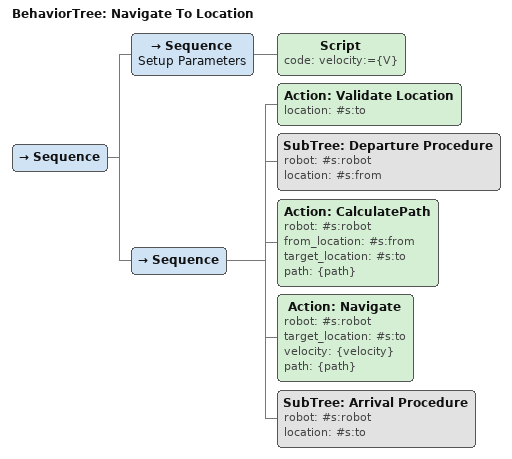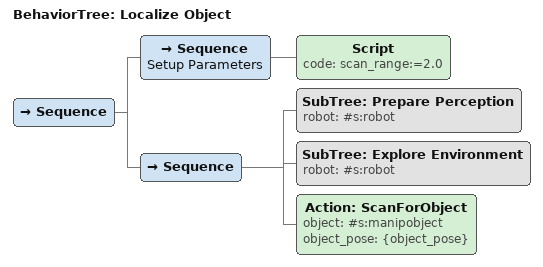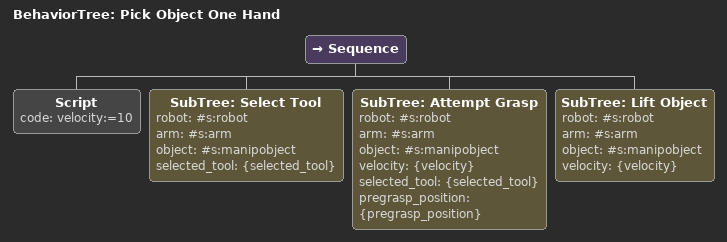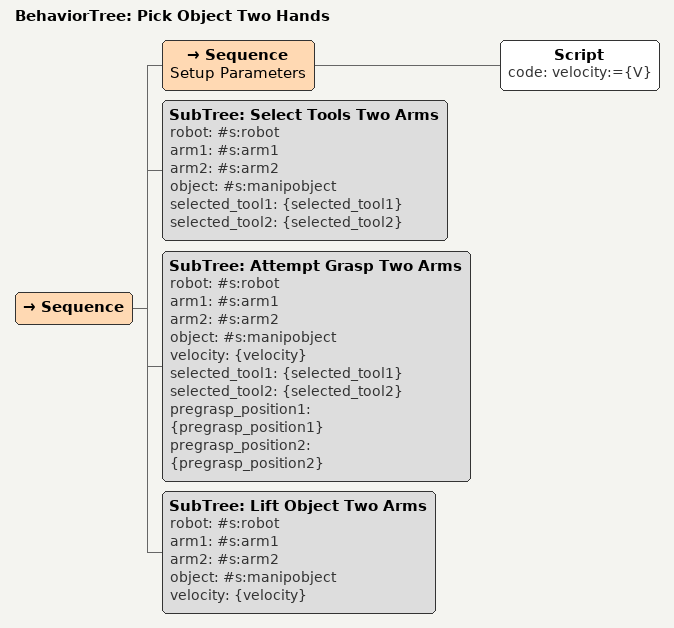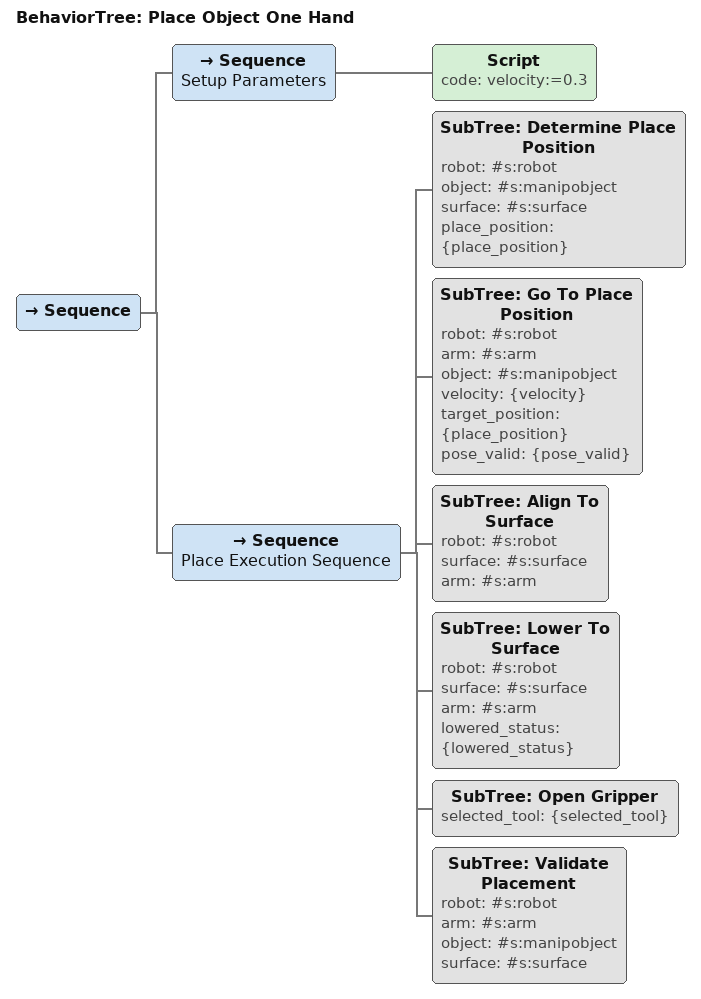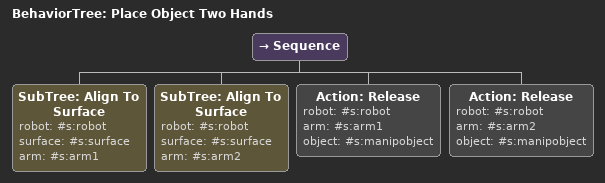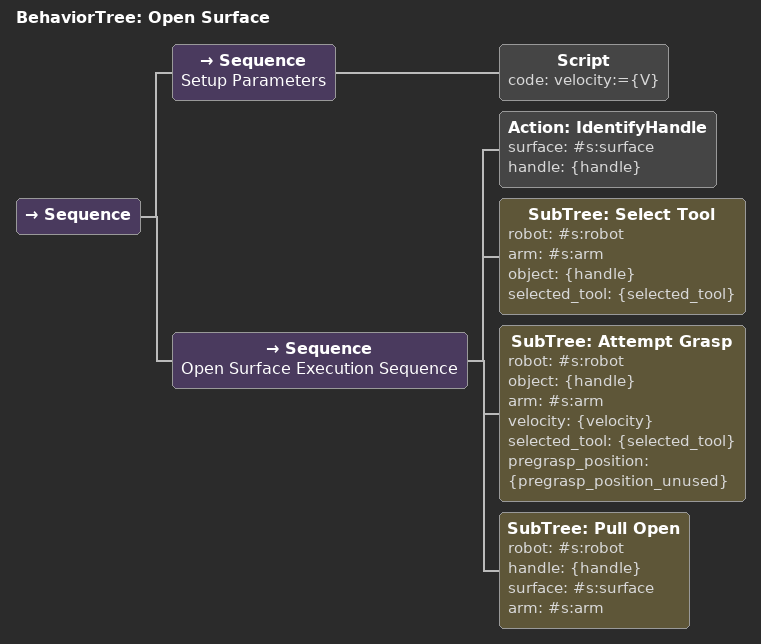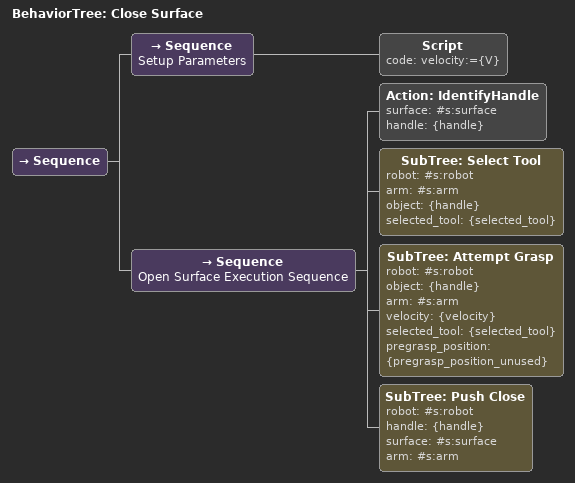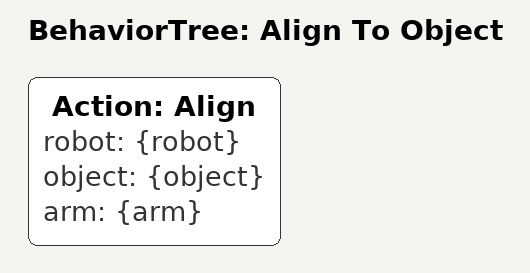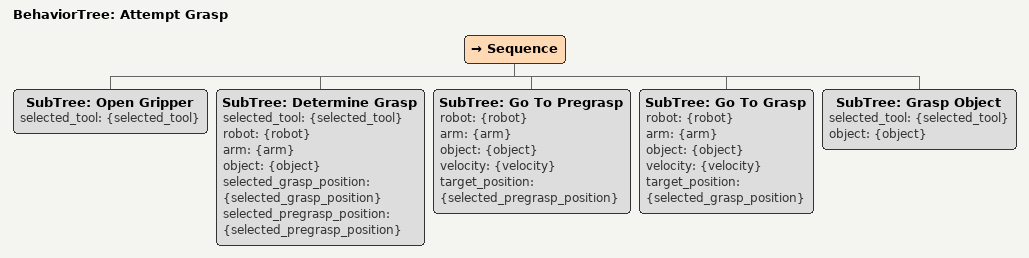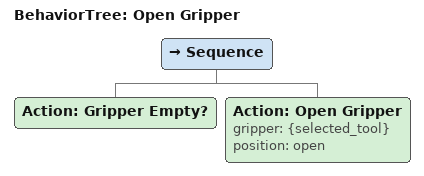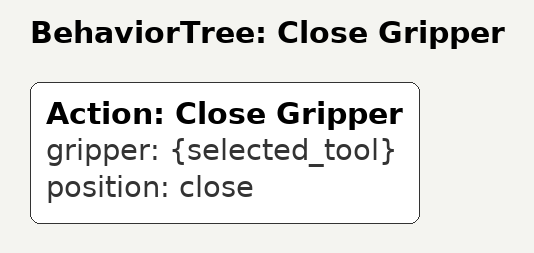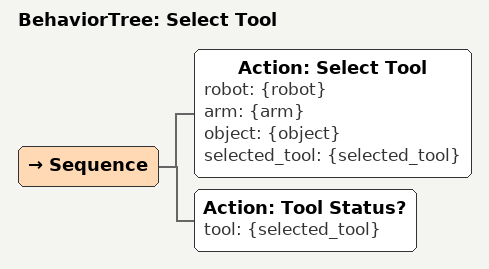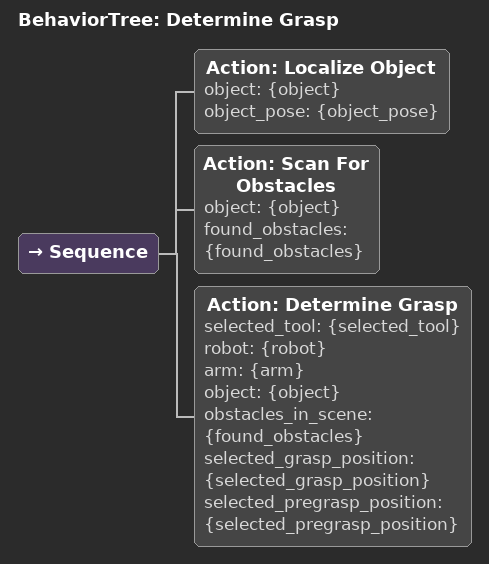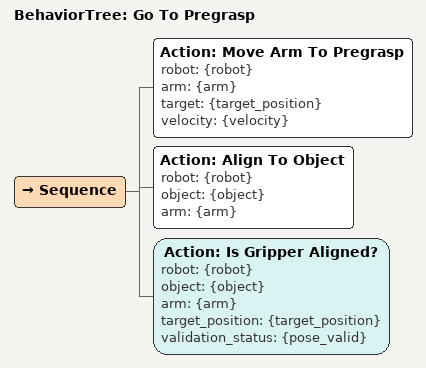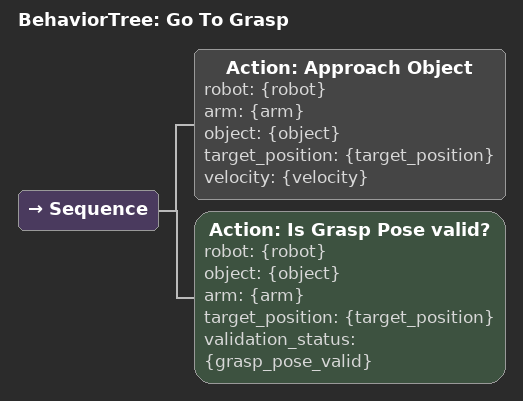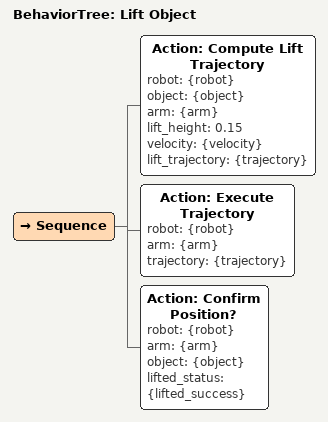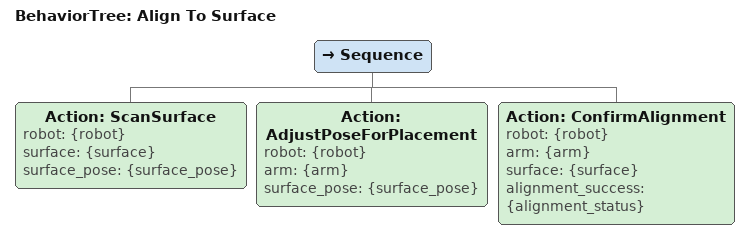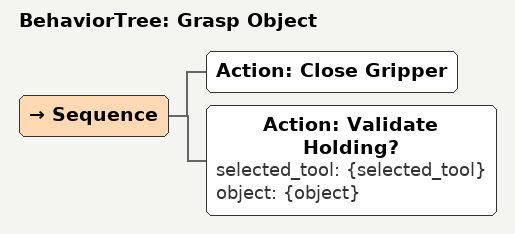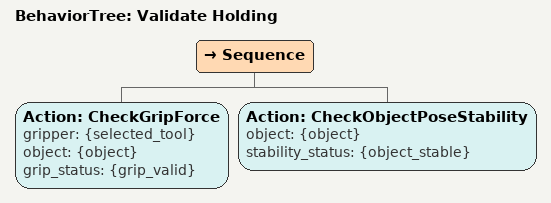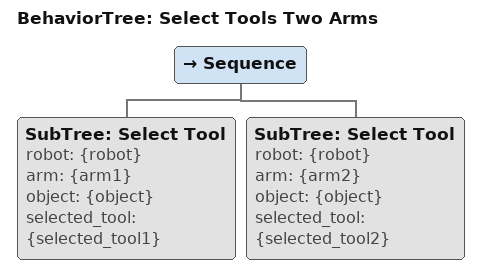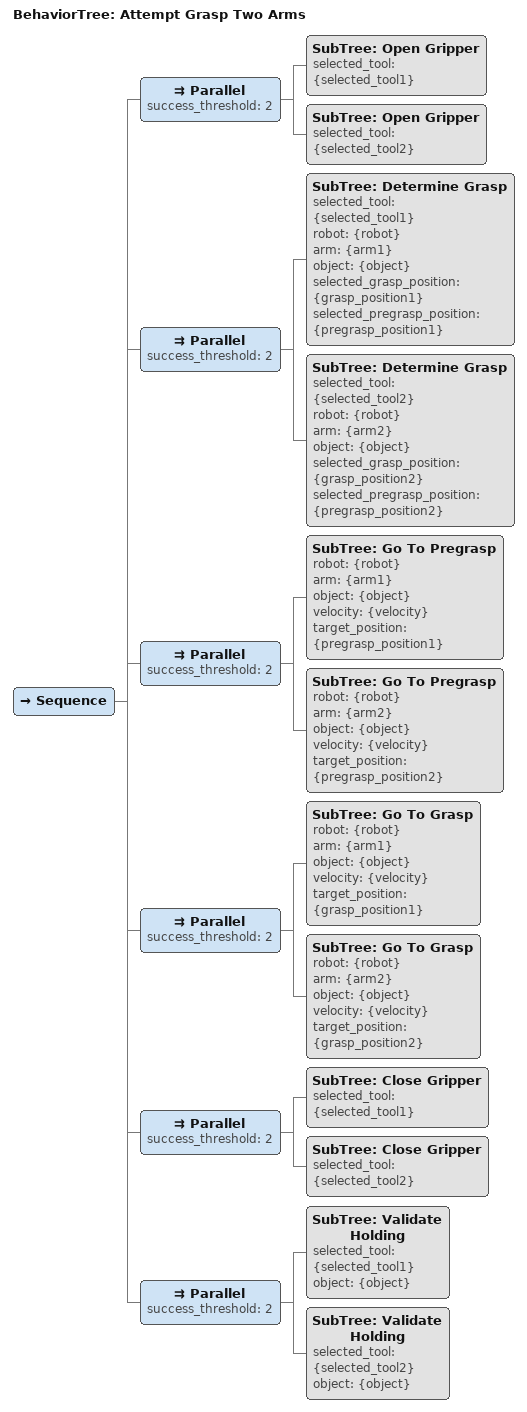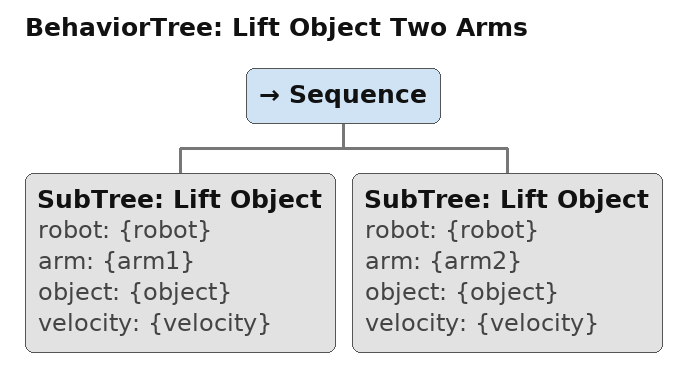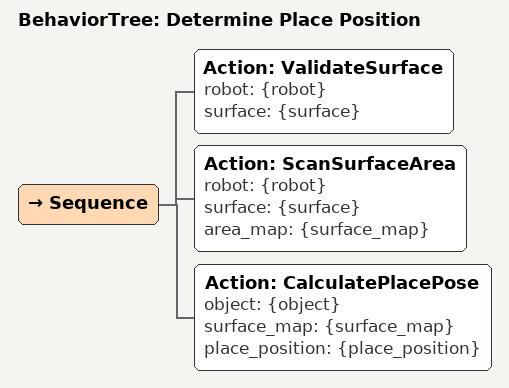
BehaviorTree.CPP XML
<BehaviorTree ID="Navigate To Location">

    <Sequence>

        <Sequence name="Setup Parameters">

            <Script code="velocity:={V}"/>

        </Sequence>

        <Sequence>

            <Action ID="Validate Location" location="#s:to"/>

            <SubTree ID="Departure Procedure" robot="#s:robot" location="#s:from"/>

            <Action ID="CalculatePath" robot="#s:robot" from_location="#s:from" target_location="#s:to" path="{path}"/>

            <Action ID="Navigate" robot="#s:robot" target_location="#s:to" velocity="{velocity}" path="{path}"/>

            <SubTree ID="Arrival Procedure" robot="#s:robot" location="#s:to"/>

        </Sequence>

    </Sequence>

</BehaviorTree>

<BehaviorTree ID="Localize Object">

    <Sequence>

        <Sequence name="Setup Parameters">

            <Script code="scan_range:=2.0"/>

        </Sequence>

        <Sequence>

            <SubTree ID="Prepare Perception" robot="#s:robot"/>

            <SubTree ID="Explore Environment" robot="#s:robot"/>

            <Action ID="ScanForObject" object="#s:manipobject" object_pose="{object_pose}"/>

        </Sequence>

    </Sequence>

</BehaviorTree>

<BehaviorTree ID="Pick Object One Hand">

    <Sequence>

        <Script code="velocity:=10"/>

        <SubTree ID="Select Tool" robot="#s:robot" arm="#s:arm" object="#s:manipobject" selected_tool="{selected_tool}"/>

        <SubTree ID="Attempt Grasp" robot="#s:robot" arm="#s:arm" object="#s:manipobject" velocity="{velocity}" selected_tool="{selected_tool}" pregrasp_position="{pregrasp_position}"/>

        <SubTree ID="Lift Object" robot="#s:robot" arm="#s:arm" object="#s:manipobject" velocity="{velocity}"/>

    </Sequence>

</BehaviorTree>

<BehaviorTree ID="Pick Object Two Hands">

    <Sequence>

        <Sequence name="Setup Parameters">

            <Script code="velocity:={V}"/>

        </Sequence>

        <SubTree ID="Select Tools Two Arms" robot="#s:robot" arm1="#s:arm1" arm2="#s:arm2" object="#s:manipobject" selected_tool1="{selected_tool1}" selected_tool2="{selected_tool2}"/>

        <SubTree ID="Attempt Grasp Two Arms" robot="#s:robot" arm1="#s:arm1" arm2="#s:arm2" object="#s:manipobject" velocity="{velocity}" selected_tool1="{selected_tool1}" selected_tool2="{selected_tool2}" pregrasp_position1="{pregrasp_position1}" pregrasp_position2="{pregrasp_position2}"/>

        <SubTree ID="Lift Object Two Arms" robot="#s:robot" arm1="#s:arm1" arm2="#s:arm2" object="#s:manipobject" velocity="{velocity}"/>

    </Sequence>

</BehaviorTree>

<BehaviorTree ID="Place Object One Hand">

    <Sequence>

        <Sequence name="Setup Parameters">

            <Script code="velocity:=0.3"/>

        </Sequence>

        <Sequence name="Place Execution Sequence">

            <SubTree ID="Determine Place Position" robot="#s:robot" object="#s:manipobject" surface="#s:surface" place_position="{place_position}"/>

            <SubTree ID="Go To Place Position" robot="#s:robot" arm="#s:arm" object="#s:manipobject" velocity="{velocity}" target_position="{place_position}" pose_valid="{pose_valid}"/>

            <SubTree ID="Align To Surface" robot="#s:robot" surface="#s:surface" arm="#s:arm"/>

            <SubTree ID="Lower To Surface" robot="#s:robot" surface="#s:surface" arm="#s:arm" lowered_status="{lowered_status}"/>

            <SubTree ID="Open Gripper" selected_tool="{selected_tool}"/>

            <SubTree ID="Validate Placement" robot="#s:robot" arm="#s:arm" object="#s:manipobject" surface="#s:surface"/>

        </Sequence>

    </Sequence>

</BehaviorTree>

<BehaviorTree ID="Place Object Two Hands">

    <Sequence>

        <SubTree ID="Align To Surface" robot="#s:robot" surface="#s:surface" arm="#s:arm1"/>

        <SubTree ID="Align To Surface" robot="#s:robot" surface="#s:surface" arm="#s:arm2"/>

        <Action ID="Release" robot="#s:robot" arm="#s:arm1" object="#s:manipobject"/>

        <Action ID="Release" robot="#s:robot" arm="#s:arm2" object="#s:manipobject"/>

    </Sequence>

</BehaviorTree>

<BehaviorTree ID="Open Surface">

    <Sequence>

        <Sequence name="Setup Parameters">

            <Script code="velocity:={V}"/>

        </Sequence>

        <Sequence name="Open Surface Execution Sequence">

            <Action ID="IdentifyHandle" surface="#s:surface" handle="{handle}"/>

            <SubTree ID="Select Tool" robot="#s:robot" arm="#s:arm" object="{handle}" selected_tool="{selected_tool}"/>

            <SubTree ID="Attempt Grasp" robot="#s:robot" object="{handle}" arm="#s:arm" velocity="{velocity}" selected_tool="{selected_tool}" pregrasp_position="{pregrasp_position_unused}"/>

            <SubTree ID="Pull Open" robot="#s:robot" handle="{handle}" surface="#s:surface" arm="#s:arm"/>

        </Sequence>

    </Sequence>

</BehaviorTree>

<BehaviorTree ID="Close Surface">

    <Sequence>

        <Sequence name="Setup Parameters">

            <Script code="velocity:={V}"/>

        </Sequence>

        <Sequence name="Open Surface Execution Sequence">

            <Action ID="IdentifyHandle" surface="#s:surface" handle="{handle}"/>

            <SubTree ID="Select Tool" robot="#s:robot" arm="#s:arm" object="{handle}" selected_tool="{selected_tool}"/>

            <SubTree ID="Attempt Grasp" robot="#s:robot" object="{handle}" arm="#s:arm" velocity="{velocity}" selected_tool="{selected_tool}" pregrasp_position="{pregrasp_position_unused}"/>

            <SubTree ID="Push Close" robot="#s:robot" handle="{handle}" surface="#s:surface" arm="#s:arm"/>

        </Sequence>

    </Sequence>

</BehaviorTree>

<BehaviorTree ID="Align To Object" _inputs="robot;object;arm">

    <Action ID="Align" robot="{robot}" object="{object}" arm="{arm}"/>

</BehaviorTree>

<BehaviorTree ID="Attempt Grasp" _inputs="robot;arm;object;velocity;selected_tool" _outputs="robot;arm;object;velocity;selected_tool;pregrasp_position">

    <Sequence>

        <SubTree ID="Open Gripper" selected_tool="{selected_tool}"/>

        <SubTree ID="Determine Grasp" selected_tool="{selected_tool}" robot="{robot}" arm="{arm}" object="{object}" selected_grasp_position="{selected_grasp_position}" selected_pregrasp_position="{selected_pregrasp_position}"/>

        <SubTree ID="Go To Pregrasp" robot="{robot}" arm="{arm}" object="{object}" velocity="{velocity}" target_position="{selected_pregrasp_position}"/>

        <SubTree ID="Go To Grasp" robot="{robot}" arm="{arm}" object="{object}" velocity="{velocity}" target_position="{selected_grasp_position}"/>

        <SubTree ID="Grasp Object" selected_tool="{selected_tool}" object="{object}"/>

    </Sequence>

</BehaviorTree>

<BehaviorTree ID="Open Gripper" _inputs="selected_tool" _outputs="selected_tool">

    <Sequence>
        <Action ID="Gripper Empty?"/>

        <Action ID="Open Gripper" gripper="{selected_tool}" position="open"/>

    </Sequence>

</BehaviorTree>

<BehaviorTree ID="Close Gripper" _inputs="selected_tool" _outputs="selected_tool">

    <Action ID="Close Gripper" gripper="{selected_tool}" position="close"/>

</BehaviorTree>

<BehaviorTree ID="Select Tool" _inputs="robot;arm;object;selected_tool" _outputs="robot;arm;object;selected_tool">

    <Sequence>
        <Action ID="Select Tool" robot="{robot}" arm="{arm}" object="{object}" selected_tool="{selected_tool}"/>
        <Action ID="Tool Status?" tool="{selected_tool}"/>
    </Sequence>

</BehaviorTree>

<BehaviorTree ID="Determine Grasp" _inputs="selected_tool;robot;arm;object" _outputs="selected_grasp_position;selected_pregrasp_position">

    <Sequence>

        <Action ID="Localize Object" object="{object}" object_pose="{object_pose}"/>

        <Action ID="Scan For Obstacles" object="{object}" found_obstacles="{found_obstacles}"/>

        <Action ID="Determine Grasp" selected_tool="{selected_tool}" robot="{robot}" arm="{arm}" object="{object}" obstacles_in_scene="{found_obstacles}" selected_grasp_position="{selected_grasp_position}" selected_pregrasp_position="{selected_pregrasp_position}"/>

    </Sequence>

</BehaviorTree>

<BehaviorTree ID="Go To Pregrasp" _inputs="robot;arm;object;velocity;target_position" _outputs="robot;arm;object;velocity;target_position">

    <Sequence>

        <Action ID="Move Arm To Pregrasp" robot="{robot}" arm="{arm}" target="{target_position}" velocity="{velocity}"/>
        <Action ID="Align To Object" robot="{robot}" object="{object}" arm="{arm}"/>

        <Action ID="Is Gripper Aligned?" robot="{robot}" object="{object}" arm="{arm}" target_position="{target_position}" validation_status="{pose_valid}"/>

    </Sequence>

</BehaviorTree>

<BehaviorTree ID="Go To Grasp" _inputs="robot;arm;object;velocity;target_position" _outputs="robot;arm;object;velocity;target_position">

    <Sequence>

        <Action ID="Approach Object" robot="{robot}" arm="{arm}" object="{object}" target_position="{target_position}" velocity="{velocity}"/>

        <Action ID="Is Grasp Pose valid?" robot="{robot}" object="{object}" arm="{arm}" target_position="{target_position}" validation_status="{grasp_pose_valid}"/>

    </Sequence>

</BehaviorTree>

<BehaviorTree ID="Lift Object" _inputs="robot;arm;object;velocity" _outputs="robot;arm;object;velocity">

    <Sequence>

        <Action ID="Compute Lift Trajectory" robot="{robot}" object="{object}" arm="{arm}" lift_height="0.15" velocity="{velocity}" lift_trajectory="{trajectory}"/>

        <Action ID="Execute Trajectory" robot="{robot}" arm="{arm}" trajectory="{trajectory}"/>

        <Action ID="Confirm Position?" robot="{robot}" arm="{arm}" object="{object}" lifted_status="{lifted_success}"/>

    </Sequence>

</BehaviorTree>

<BehaviorTree ID="Align To Surface" _inputs="robot;surface;arm" _outputs="robot;surface;arm">

    <Sequence>

        <Action ID="ScanSurface" robot="{robot}" surface="{surface}" surface_pose="{surface_pose}"/>

        <Action ID="AdjustPoseForPlacement" robot="{robot}" arm="{arm}" surface_pose="{surface_pose}"/>

        <Action ID="ConfirmAlignment" robot="{robot}" arm="{arm}" surface="{surface}" alignment_success="{alignment_status}"/>

    </Sequence>

</BehaviorTree>

<BehaviorTree ID="Grasp Object" _inputs="selected_tool;object" _outputs="selected_tool;object">

    <Sequence>

        <Action ID="Close Gripper"/>
        <Action ID="Validate Holding?" selected_tool="{selected_tool}" object="{object}"/>

    </Sequence>

</BehaviorTree>

<BehaviorTree ID="Validate Holding" _inputs="selected_tool;object" _outputs="selected_tool;object">

    <Sequence>

        <Action ID="CheckGripForce" gripper="{selected_tool}" object="{object}" grip_status="{grip_valid}"/>

        <Action ID="CheckObjectPoseStability" object="{object}" stability_status="{object_stable}"/>

    </Sequence>

</BehaviorTree>

<BehaviorTree ID="Select Tools Two Arms" _inputs="robot;arm1;arm2;object" _outputs="selected_tool1;selected_tool2">

    <Sequence>

        <SubTree ID="Select Tool" robot="{robot}" arm="{arm1}" object="{object}" selected_tool="{selected_tool1}"/>

        <SubTree ID="Select Tool" robot="{robot}" arm="{arm2}" object="{object}" selected_tool="{selected_tool2}"/>

    </Sequence>

</BehaviorTree>

<BehaviorTree ID="Attempt Grasp Two Arms" _inputs="robot;arm1;arm2;object;velocity;selected_tool1;selected_tool2" _outputs="pregrasp_position1;pregrasp_position2">

    <Sequence>

        <Parallel success_threshold="2">

            <SubTree ID="Open Gripper" selected_tool="{selected_tool1}"/>

            <SubTree ID="Open Gripper" selected_tool="{selected_tool2}"/>

        </Parallel>

        <Parallel success_threshold="2">

            <SubTree ID="Determine Grasp" selected_tool="{selected_tool1}" robot="{robot}" arm="{arm1}" object="{object}" selected_grasp_position="{grasp_position1}" selected_pregrasp_position="{pregrasp_position1}"/>

            <SubTree ID="Determine Grasp" selected_tool="{selected_tool2}" robot="{robot}" arm="{arm2}" object="{object}" selected_grasp_position="{grasp_position2}" selected_pregrasp_position="{pregrasp_position2}"/>

        </Parallel>

        <Parallel success_threshold="2">

            <SubTree ID="Go To Pregrasp" robot="{robot}" arm="{arm1}" object="{object}" velocity="{velocity}" target_position="{pregrasp_position1}"/>

            <SubTree ID="Go To Pregrasp" robot="{robot}" arm="{arm2}" object="{object}" velocity="{velocity}" target_position="{pregrasp_position2}"/>

        </Parallel>

        <Parallel success_threshold="2">

            <SubTree ID="Go To Grasp" robot="{robot}" arm="{arm1}" object="{object}" velocity="{velocity}" target_position="{grasp_position1}"/>

            <SubTree ID="Go To Grasp" robot="{robot}" arm="{arm2}" object="{object}" velocity="{velocity}" target_position="{grasp_position2}"/>

        </Parallel>

        <Parallel success_threshold="2">

            <SubTree ID="Close Gripper" selected_tool="{selected_tool1}"/>

            <SubTree ID="Close Gripper" selected_tool="{selected_tool2}"/>

        </Parallel>

        <Parallel success_threshold="2">

            <SubTree ID="Validate Holding" selected_tool="{selected_tool1}" object="{object}"/>

            <SubTree ID="Validate Holding" selected_tool="{selected_tool2}" object="{object}"/>

        </Parallel>

    </Sequence>

</BehaviorTree>

<BehaviorTree ID="Lift Object Two Arms" _inputs="robot;arm1;arm2;object;velocity">

    <Sequence>

        <SubTree ID="Lift Object" robot="{robot}" arm="{arm1}" object="{object}" velocity="{velocity}"/>

        <SubTree ID="Lift Object" robot="{robot}" arm="{arm2}" object="{object}" velocity="{velocity}"/>

    </Sequence>

</BehaviorTree>

<BehaviorTree ID="Determine Place Position" _inputs="robot;object;surface" _outputs="place_position">

    <Sequence>

        <Action ID="ValidateSurface" robot="{robot}" surface="{surface}"/>

        <Action ID="ScanSurfaceArea" robot="{robot}" surface="{surface}" area_map="{surface_map}"/>

        <Action ID="CalculatePlacePose" object="{object}" surface_map="{surface_map}" place_position="{place_position}"/>

    </Sequence>

</BehaviorTree>
